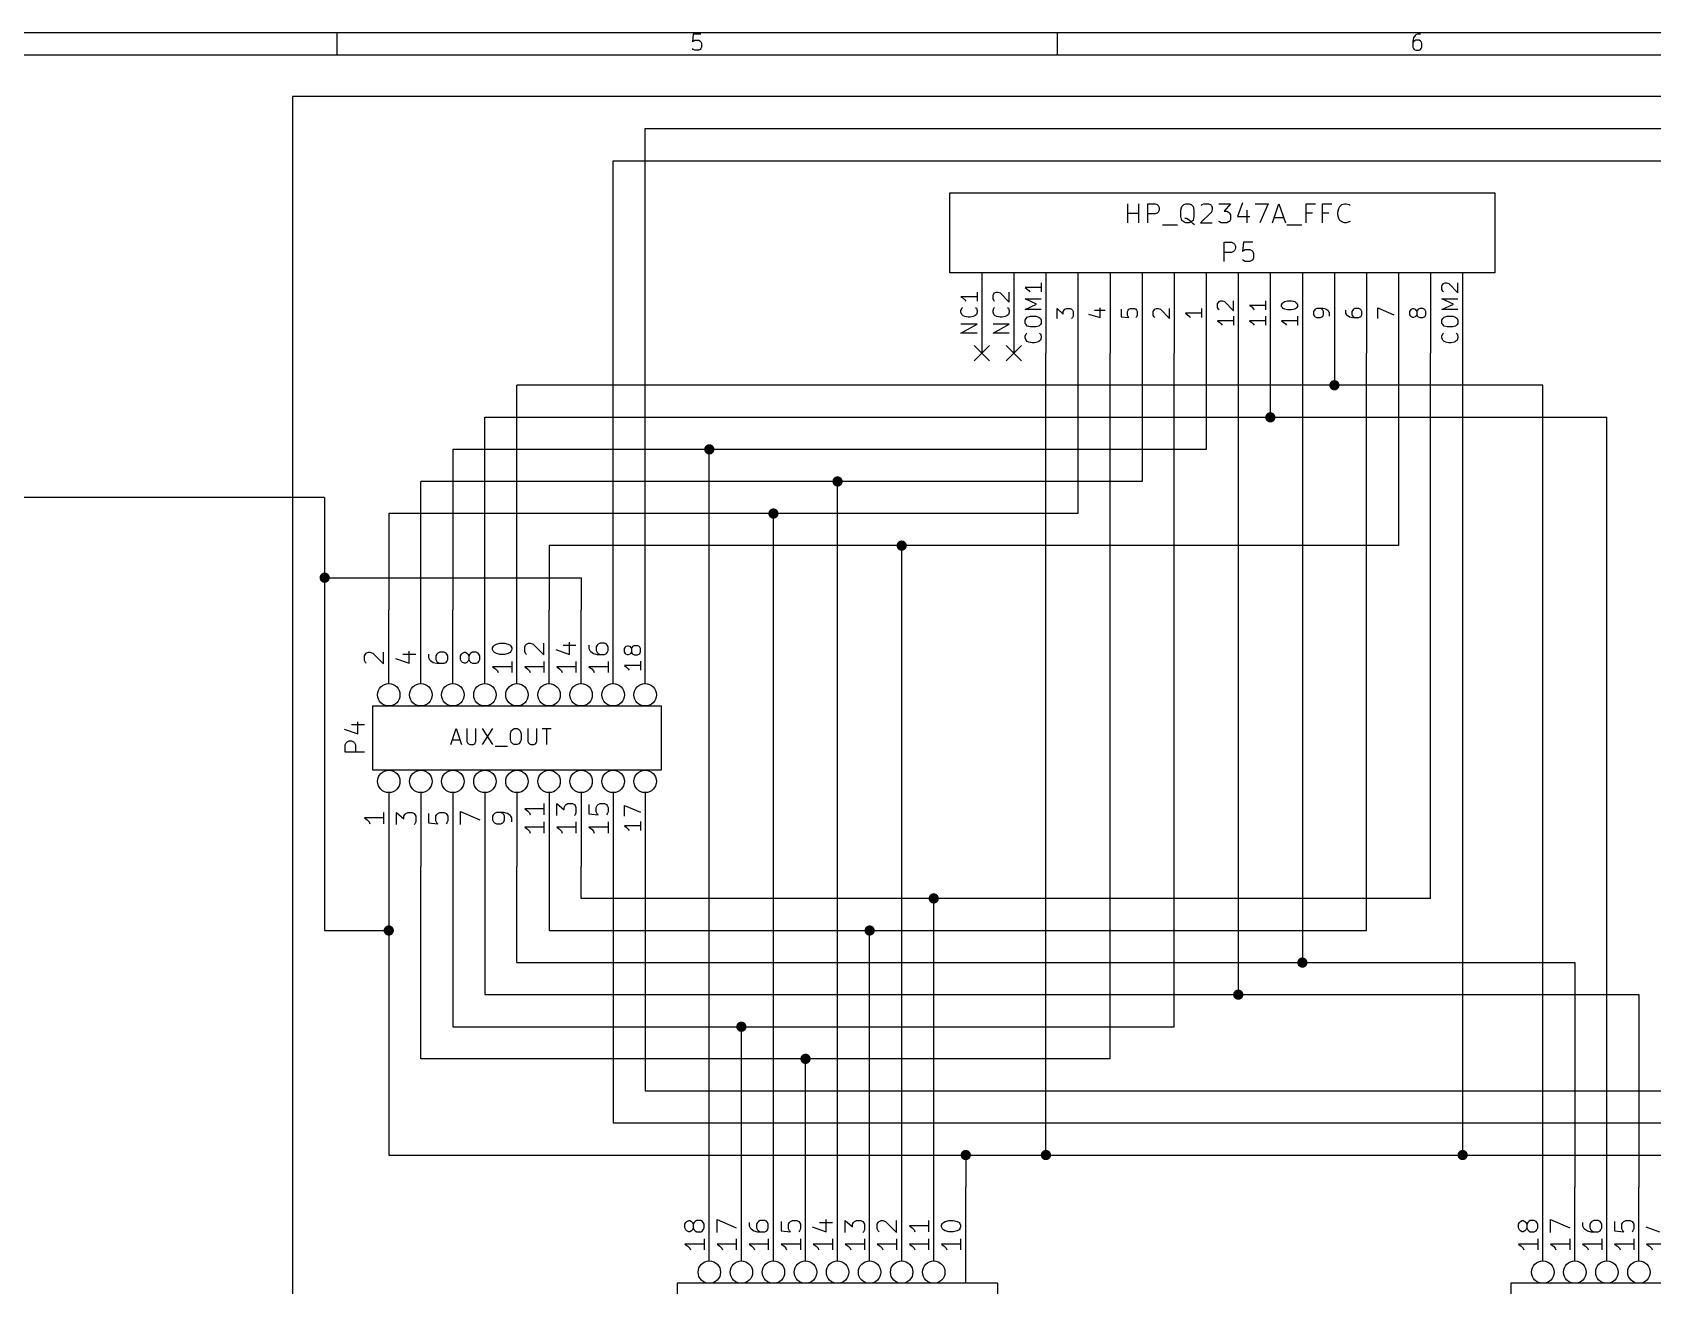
# Model space of a CAD drawing. Extents: x 4000 to 161350, y 4000 to 113000.
# Drawn here: x 84384 to 134925, y 73930 to 113000 of the extents above; entities that cross this region are included whole.
import ezdxf

# ---------------------------------------------------------------- set-up
doc = ezdxf.new("R2010")
doc.units = 0
for name, color, linetype in [('BLACK', 1, 'CONTINUOUS'), ('BLUE', 2, 'CONTINUOUS'), ('CYAN', 4, 'CONTINUOUS'), ('GREEN', 3, 'CONTINUOUS'), ('LIGHTBLUE', 10, 'CONTINUOUS'), ('RED', 5, 'CONTINUOUS')]:
    doc.layers.add(name, color=color, linetype=linetype)

msp = doc.modelspace()

# ---------------------------------------------------------------- linework, layer by layer
at = {"layer": 'BLACK'}
for p, q in [((4000, 113000), (161350, 113000)), ((93880, 113000), (93880, 112300)), ((105000, 112950), (104980, 112710)), ((104980, 112710), (105000, 112730)), ((105240, 112950), (105000, 112950)), ((105000, 112730), (105050, 112760)), ((105050, 112760), (105170, 112760)), ((105170, 112760), (105210, 112730)), ((105210, 112730), (105240, 112710)), ((105240, 112710), (105260, 112660)), ((116350, 113000), (116350, 112300)), ((127470, 112830), (127450, 112730)), ((127450, 112730), (127450, 112540)), ((127470, 112710), (127450, 112660)), ((127520, 112900), (127470, 112830)), ((127490, 112730), (127470, 112710)), ((127540, 112760), (127490, 112730)), ((127540, 112920), (127520, 112900)), ((127590, 112950), (127540, 112920)), ((127640, 112760), (127540, 112760)), ((127680, 112950), (127590, 112950)), ((127680, 112730), (127640, 112760)), ((127710, 112710), (127680, 112730)), ((127730, 112660), (127710, 112710)), ((4700, 112300), (160650, 112300)), ((105000, 112470), (104980, 112500)), ((105050, 112450), (105000, 112470)), ((105170, 112450), (105050, 112450)), ((105210, 112470), (105170, 112450)), ((105240, 112500), (105210, 112470)), ((105260, 112540), (105240, 112500)), ((105260, 112660), (105260, 112540)), ((127450, 112540), (127470, 112500)), ((127470, 112500), (127490, 112470)), ((127490, 112470), (127540, 112450)), ((127540, 112450), (127640, 112450)), ((127640, 112450), (127680, 112470)), ((127680, 112470), (127710, 112500)), ((127710, 112500), (127730, 112540)), ((127730, 112540), (127730, 112660))]:
    msp.add_line(p, q, dxfattribs=at)
at = {"layer": 'BLUE'}
for p, q in [((113760, 103240), (114240, 102760)), ((114240, 103240), (113760, 102760)), ((114760, 103240), (115240, 102760)), ((115240, 103240), (114760, 102760))]:
    msp.add_line(p, q, dxfattribs=at)
at = {"layer": 'CYAN'}
for p, q in [((118550, 107060), (118550, 107660)), ((118900, 107060), (118900, 107660)), ((119180, 107060), (119180, 107660)), ((119180, 107660), (119410, 107660)), ((119410, 107660), (119470, 107630)), ((120300, 107630), (120360, 107660)), ((120360, 107660), (120470, 107660)), ((120470, 107660), (120530, 107630)), ((120870, 107630), (120930, 107660)), ((120930, 107660), (121070, 107660)), ((121070, 107660), (121130, 107630)), ((121390, 107660), (121760, 107660)), ((121760, 107660), (121560, 107430)), ((122130, 107690), (121980, 107260)), ((122530, 107660), (122930, 107660)), ((122930, 107660), (122670, 107060)), ((123070, 107060), (123270, 107660)), ((123270, 107660), (123470, 107060)), ((124120, 107060), (124120, 107660)), ((124120, 107660), (124410, 107660)), ((124630, 107060), (124630, 107660)), ((124630, 107660), (124920, 107660)), ((125230, 107630), (125310, 107660)), ((125310, 107660), (125370, 107660)), ((125370, 107660), (125460, 107630)), ((118550, 107370), (118900, 107370)), ((119410, 107340), (119180, 107340)), ((119470, 107370), (119410, 107340)), ((119470, 107630), (119500, 107600)), ((119500, 107400), (119470, 107370)), ((119500, 107600), (119530, 107540)), ((119530, 107460), (119500, 107400)), ((119530, 107540), (119530, 107460)), ((120210, 107460), (120240, 107570)), ((120210, 107260), (120210, 107460)), ((120240, 107140), (120210, 107260)), ((120240, 107570), (120300, 107630)), ((120390, 107200), (120330, 107200)), ((120440, 107170), (120390, 107200)), ((120530, 107090), (120440, 107170)), ((120530, 107630), (120590, 107570)), ((120590, 107570), (120610, 107460)), ((120610, 107260), (120590, 107140)), ((120610, 107460), (120610, 107260)), ((121160, 107400), (120820, 107060)), ((120840, 107600), (120870, 107630)), ((121130, 107630), (121160, 107600)), ((121160, 107600), (121190, 107540)), ((121190, 107490), (121160, 107400)), ((121190, 107540), (121190, 107490)), ((121560, 107430), (121640, 107430)), ((121640, 107430), (121700, 107400)), ((121700, 107400), (121730, 107370)), ((121730, 107370), (121760, 107310)), ((121760, 107170), (121730, 107110)), ((121760, 107310), (121760, 107170)), ((121980, 107260), (122360, 107260)), ((122270, 107460), (122270, 107060)), ((123120, 107230), (123410, 107230)), ((124320, 107370), (124120, 107370)), ((124830, 107370), (124630, 107370)), ((125110, 107400), (125140, 107510)), ((125110, 107310), (125110, 107400)), ((125140, 107200), (125110, 107310)), ((125140, 107510), (125170, 107570)), ((125170, 107140), (125140, 107200)), ((125170, 107570), (125230, 107630)), ((125460, 107630), (125490, 107600)), ((119640, 107000), (120100, 107000)), ((120300, 107090), (120240, 107140)), ((120360, 107060), (120300, 107090)), ((120470, 107060), (120360, 107060)), ((120530, 107090), (120470, 107060)), ((120590, 107140), (120530, 107090)), ((120590, 107030), (120530, 107090)), ((120640, 107000), (120590, 107030)), ((120820, 107060), (121190, 107060)), ((121410, 107090), (121390, 107110)), ((121470, 107060), (121410, 107090)), ((121640, 107060), (121470, 107060)), ((121700, 107090), (121640, 107060)), ((121730, 107110), (121700, 107090)), ((123520, 107000), (123980, 107000)), ((125230, 107090), (125170, 107140)), ((125310, 107060), (125230, 107090)), ((125370, 107060), (125310, 107060)), ((125460, 107090), (125370, 107060)), ((125490, 107110), (125460, 107090)), ((121560, 105860), (121560, 106460)), ((121560, 106460), (121790, 106460)), ((121790, 106140), (121560, 106140)), ((121790, 106460), (121850, 106430)), ((121850, 106170), (121790, 106140)), ((121850, 106430), (121880, 106400)), ((121880, 106200), (121850, 106170)), ((121880, 106400), (121910, 106340)), ((121910, 106260), (121880, 106200)), ((121910, 106340), (121910, 106260)), ((122160, 106460), (122130, 106170)), ((122130, 106170), (122160, 106200)), ((122450, 106460), (122160, 106460)), ((122160, 106200), (122220, 106230)), ((122220, 106230), (122360, 106230)), ((122360, 106230), (122420, 106200)), ((122420, 106200), (122450, 106170)), ((122450, 106170), (122480, 106110)), ((122160, 105890), (122130, 105910)), ((122220, 105860), (122160, 105890)), ((122360, 105860), (122220, 105860)), ((122420, 105890), (122360, 105860)), ((122450, 105910), (122420, 105890)), ((122480, 105970), (122450, 105910)), ((122480, 106110), (122480, 105970)), ((94540, 91130), (94540, 91510)), ((94110, 91280), (94540, 91130)), ((94340, 91420), (94740, 91420)), ((97440, 90800), (97600, 91300)), ((97600, 91300), (97770, 90800)), ((97940, 91300), (97940, 90890)), ((98220, 90890), (98220, 91300)), ((98410, 91300), (98740, 90800)), ((98740, 91300), (98410, 90800)), ((99300, 91130), (99320, 91230)), ((99300, 90960), (99300, 91130)), ((99320, 91230), (99370, 91270)), ((99370, 91270), (99410, 91300)), ((99410, 91300), (99510, 91300)), ((99510, 91300), (99560, 91270)), ((99560, 91270), (99600, 91230)), ((99600, 91230), (99630, 91130)), ((99630, 91130), (99630, 90960)), ((99840, 91300), (99840, 90890)), ((100120, 90890), (100120, 91300)), ((100290, 91300), (100570, 91300)), ((100430, 90800), (100430, 91300)), ((94140, 90790), (94170, 90850)), ((94140, 90560), (94140, 90790)), ((94740, 90560), (94140, 90560)), ((94170, 90850), (94200, 90880)), ((94200, 90880), (94260, 90910)), ((94260, 90910), (94340, 90910)), ((94340, 90910), (94400, 90880)), ((94400, 90880), (94430, 90850)), ((94430, 90850), (94460, 90790)), ((94460, 90790), (94460, 90560)), ((97490, 90940), (97720, 90940)), ((97940, 90890), (97960, 90850)), ((97960, 90850), (97990, 90820)), ((97990, 90820), (98030, 90800)), ((98030, 90800), (98130, 90800)), ((98130, 90800), (98180, 90820)), ((98180, 90820), (98200, 90850)), ((98200, 90850), (98220, 90890)), ((98820, 90750), (99200, 90750)), ((99320, 90870), (99300, 90960)), ((99370, 90820), (99320, 90870)), ((99410, 90800), (99370, 90820)), ((99510, 90800), (99410, 90800)), ((99560, 90820), (99510, 90800)), ((99600, 90870), (99560, 90820)), ((99630, 90960), (99600, 90870)), ((99840, 90890), (99860, 90850)), ((99860, 90850), (99890, 90820)), ((99890, 90820), (99930, 90800)), ((99930, 90800), (100030, 90800)), ((100030, 90800), (100080, 90820)), ((100080, 90820), (100100, 90850)), ((100100, 90850), (100120, 90890))]:
    msp.add_line(p, q, dxfattribs=at)
at = {"layer": 'GREEN'}
for p, q in [((103500, 95000), (103500, 110000)), ((103500, 110000), (138500, 110000)), ((102500, 95000), (102500, 109000)), ((102500, 109000), (136500, 109000)), ((116000, 78000), (116000, 103000)), ((117000, 103000), (117000, 98000)), ((118000, 81000), (118000, 103000)), ((119000, 103000), (119000, 99000)), ((120000, 82000), (120000, 103000)), ((121000, 103000), (121000, 100000)), ((122000, 103000), (122000, 83000)), ((123000, 103000), (123000, 101000)), ((124000, 103000), (124000, 84000)), ((125000, 103000), (125000, 102000)), ((126000, 85000), (126000, 103000)), ((127000, 103000), (127000, 97000)), ((128000, 86000), (128000, 103000)), ((129000, 103000), (129000, 78000)), ((99500, 95000), (99500, 102000)), ((131500, 102000), (99500, 102000)), ((131500, 77000), (131500, 102000)), ((98500, 95000), (98500, 101000)), ((98500, 101000), (133500, 101000)), ((133500, 77000), (133500, 101000)), ((121000, 100000), (97500, 100000)), ((97500, 100000), (97500, 95000)), ((105500, 77000), (105500, 100000)), ((96500, 95000), (96500, 99000)), ((119000, 99000), (96500, 99000)), ((109500, 77000), (109500, 99000)), ((93500, 98500), (65000, 98500)), ((93500, 98500), (93500, 85000)), ((117000, 98000), (95500, 98000)), ((95500, 98000), (95500, 95000)), ((107500, 77000), (107500, 98000)), ((127000, 97000), (100500, 97000)), ((100500, 97000), (100500, 95000)), ((111500, 77000), (111500, 97000)), ((93500, 96000), (101500, 96000)), ((101500, 96000), (101500, 95000)), ((95500, 87000), (95500, 78000)), ((96500, 81000), (96500, 87000)), ((97500, 87000), (97500, 82000)), ((98500, 87000), (98500, 83000)), ((99500, 84000), (99500, 87000)), ((100500, 87000), (100500, 85000)), ((101500, 86000), (101500, 87000)), ((102500, 87000), (102500, 79000)), ((103500, 87000), (103500, 80000)), ((128000, 86000), (101500, 86000)), ((112500, 77000), (112500, 86000)), ((93500, 85000), (95500, 85000)), ((100500, 85000), (126000, 85000)), ((110500, 77000), (110500, 85000)), ((99500, 84000), (132500, 84000)), ((132500, 84000), (132500, 77000)), ((98500, 83000), (134500, 83000)), ((134500, 83000), (134500, 77000)), ((97500, 82000), (120000, 82000)), ((106500, 77000), (106500, 82000)), ((118000, 81000), (96500, 81000)), ((108500, 77000), (108500, 81000)), ((103500, 80000), (137500, 80000)), ((102500, 79000), (135500, 79000)), ((95500, 78000), (139500, 78000)), ((113500, 78000), (113500, 77000))]:
    msp.add_line(p, q, dxfattribs=at)
at = {"layer": 'GREEN', "const_width": 160}
for points in [[(124920, 102000, 1), (125080, 102000, 1)], [(122920, 101000, 1), (123080, 101000, 1)], [(105420, 100000, 1), (105580, 100000, 1)], [(109420, 99000, 1), (109580, 99000, 1)], [(107420, 98000, 1), (107580, 98000, 1)], [(111420, 97000, 1), (111580, 97000, 1)], [(93420, 96000, 1), (93580, 96000, 1)], [(112420, 86000, 1), (112580, 86000, 1)], [(95420, 85000, 1), (95580, 85000, 1)], [(110420, 85000, 1), (110580, 85000, 1)], [(123920, 84000, 1), (124080, 84000, 1)], [(121920, 83000, 1), (122080, 83000, 1)], [(106420, 82000, 1), (106580, 82000, 1)], [(108420, 81000, 1), (108580, 81000, 1)], [(113420, 78000, 1), (113580, 78000, 1)], [(115920, 78000, 1), (116080, 78000, 1)], [(128920, 78000, 1), (129080, 78000, 1)]]:
    msp.add_lwpolyline(points, format="xyb", close=True, dxfattribs=at)
at = {"layer": 'LIGHTBLUE'}
for p, q in [((144500, 111000), (92500, 111000)), ((92500, 111000), (92500, 50500))]:
    msp.add_line(p, q, dxfattribs=at)
at = {"layer": 'RED'}
for p, q in [((113000, 105500), (113000, 108000)), ((113000, 108000), (130000, 108000)), ((130000, 108000), (130000, 105500)), ((130000, 105500), (113000, 105500)), ((114000, 105500), (114000, 103000)), ((115000, 105500), (115000, 103000)), ((115850, 105190), (115850, 104910)), ((116000, 105500), (116000, 103000)), ((117000, 105500), (117000, 103000)), ((118000, 105500), (118000, 103000)), ((119000, 105500), (119000, 103000)), ((120000, 105500), (120000, 103000)), ((121000, 105500), (121000, 103000)), ((122000, 105500), (122000, 103000)), ((123000, 105500), (123000, 103000)), ((124000, 105500), (124000, 103000)), ((125000, 105500), (125000, 103000)), ((126000, 105500), (126000, 103000)), ((127000, 105500), (127000, 103000)), ((128000, 105500), (128000, 103000)), ((128350, 105100), (128380, 105140)), ((128380, 105140), (128400, 105170)), ((128400, 105170), (128450, 105190)), ((128450, 105190), (128500, 105190)), ((128500, 105190), (128570, 105170)), ((128570, 105170), (128850, 104880)), ((128850, 104880), (128850, 105190)), ((129000, 105500), (129000, 103000)), ((113850, 104760), (113350, 104760)), ((113350, 104760), (113420, 104710)), ((113420, 104710), (113470, 104660)), ((113470, 104660), (113500, 104620)), ((113850, 104900), (113850, 104620)), ((114350, 104810), (114380, 104850)), ((114350, 104690), (114350, 104810)), ((114380, 104640), (114350, 104690)), ((114380, 104850), (114400, 104880)), ((114400, 104620), (114380, 104640)), ((114400, 104880), (114450, 104900)), ((114450, 104900), (114500, 104900)), ((114500, 104900), (114570, 104880)), ((114570, 104880), (114850, 104590)), ((114850, 104590), (114850, 104900)), ((115850, 105050), (115350, 105050)), ((115350, 105050), (115420, 105000)), ((115710, 104530), (115350, 104690)), ((115350, 104690), (115850, 104690)), ((115420, 105000), (115470, 104950)), ((115470, 104950), (115500, 104910)), ((121400, 104610), (121450, 104630)), ((121450, 104630), (121500, 104630)), ((121500, 104630), (121570, 104610)), ((121850, 104320), (121850, 104630)), ((122850, 104630), (122850, 104350)), ((123450, 104610), (123540, 104630)), ((123540, 104630), (123660, 104630)), ((123660, 104630), (123760, 104610)), ((128350, 104980), (128350, 105100)), ((128380, 104930), (128350, 104980)), ((128710, 104530), (128350, 104690)), ((128350, 104690), (128850, 104690)), ((128400, 104910), (128380, 104930)), ((113350, 104330), (113380, 104400)), ((113350, 104280), (113350, 104330)), ((113380, 104210), (113350, 104280)), ((113380, 104400), (113400, 104420)), ((113420, 104160), (113380, 104210)), ((113470, 104140), (113420, 104160)), ((113570, 104120), (113470, 104140)), ((113640, 104120), (113570, 104120)), ((113730, 104140), (113640, 104120)), ((113780, 104160), (113730, 104140)), ((113830, 104210), (113780, 104160)), ((113800, 104420), (113830, 104400)), ((113830, 104400), (113850, 104330)), ((113850, 104280), (113830, 104210)), ((113850, 104330), (113850, 104280)), ((114350, 104330), (114380, 104400)), ((114350, 104280), (114350, 104330)), ((114380, 104210), (114350, 104280)), ((114380, 104400), (114400, 104420)), ((114420, 104160), (114380, 104210)), ((114470, 104140), (114420, 104160)), ((114570, 104120), (114470, 104140)), ((114640, 104120), (114570, 104120)), ((114730, 104140), (114640, 104120)), ((114780, 104160), (114730, 104140)), ((114830, 104210), (114780, 104160)), ((114800, 104420), (114830, 104400)), ((114830, 104400), (114850, 104330)), ((114850, 104280), (114830, 104210)), ((114850, 104330), (114850, 104280)), ((115350, 104360), (115710, 104530)), ((115850, 104360), (115350, 104360)), ((115380, 104080), (115420, 104120)), ((115420, 104120), (115520, 104150)), ((115520, 104150), (115690, 104150)), ((115690, 104150), (115780, 104120)), ((115780, 104120), (115830, 104080)), ((116350, 104080), (116350, 104390)), ((116350, 104390), (116540, 104220)), ((116540, 104300), (116570, 104340)), ((116540, 104220), (116540, 104300)), ((116570, 104340), (116590, 104370)), ((116590, 104370), (116640, 104390)), ((116640, 104390), (116760, 104390)), ((116760, 104390), (116800, 104370)), ((116800, 104370), (116830, 104340)), ((116830, 104340), (116850, 104300)), ((116850, 104150), (116830, 104110)), ((116850, 104300), (116850, 104150)), ((117330, 104220), (117690, 104110)), ((117520, 104340), (117850, 104340)), ((117690, 104110), (117690, 104410)), ((118350, 104370), (118350, 104130)), ((118350, 104130), (118590, 104110)), ((118540, 104300), (118570, 104340)), ((118540, 104180), (118540, 104300)), ((118570, 104130), (118540, 104180)), ((118570, 104340), (118590, 104370)), ((118590, 104110), (118570, 104130)), ((118590, 104370), (118640, 104390)), ((118640, 104390), (118760, 104390)), ((118760, 104390), (118800, 104370)), ((118800, 104370), (118830, 104340)), ((118830, 104130), (118800, 104110)), ((118830, 104340), (118850, 104300)), ((118850, 104180), (118830, 104130)), ((118850, 104300), (118850, 104180)), ((119350, 104300), (119380, 104340)), ((119350, 104180), (119350, 104300)), ((119380, 104130), (119350, 104180)), ((119380, 104340), (119400, 104370)), ((119400, 104110), (119380, 104130)), ((119400, 104370), (119450, 104390)), ((119450, 104390), (119500, 104390)), ((119500, 104390), (119570, 104370)), ((119570, 104370), (119850, 104080)), ((119850, 104080), (119850, 104390)), ((120850, 104250), (120350, 104250)), ((120350, 104250), (120420, 104200)), ((120420, 104200), (120470, 104150)), ((120470, 104150), (120500, 104110)), ((120850, 104390), (120850, 104110)), ((121350, 104540), (121380, 104580)), ((121350, 104420), (121350, 104540)), ((121380, 104370), (121350, 104420)), ((121380, 104580), (121400, 104610)), ((121400, 104350), (121380, 104370)), ((121570, 104610), (121850, 104320)), ((121850, 104150), (121850, 103870)), ((122850, 104490), (122350, 104490)), ((122350, 104490), (122420, 104440)), ((122420, 104440), (122470, 104390)), ((122470, 104390), (122500, 104350)), ((122850, 104150), (122850, 103870)), ((123350, 104510), (123380, 104560)), ((123350, 104460), (123350, 104510)), ((123380, 104420), (123350, 104460)), ((123380, 104560), (123400, 104580)), ((123400, 104390), (123380, 104420)), ((123400, 104580), (123450, 104610)), ((123450, 104370), (123400, 104390)), ((123540, 104350), (123450, 104370)), ((123660, 104350), (123540, 104350)), ((123760, 104370), (123660, 104350)), ((123760, 104610), (123800, 104580)), ((123800, 104390), (123760, 104370)), ((123800, 104580), (123830, 104560)), ((123830, 104420), (123800, 104390)), ((123830, 104560), (123850, 104510)), ((123850, 104460), (123830, 104420)), ((123850, 104510), (123850, 104460)), ((123850, 104150), (123850, 103870)), ((124380, 104340), (124350, 104300)), ((124350, 104300), (124350, 104200)), ((124350, 104200), (124380, 104150)), ((124400, 104370), (124380, 104340)), ((124380, 104150), (124400, 104130)), ((124450, 104390), (124400, 104370)), ((124400, 104130), (124450, 104110)), ((124640, 104390), (124450, 104390)), ((124610, 104370), (124570, 104390)), ((124570, 104110), (124610, 104130)), ((124640, 104340), (124610, 104370)), ((124610, 104130), (124640, 104150)), ((124730, 104370), (124640, 104390)), ((124660, 104300), (124640, 104340)), ((124640, 104150), (124660, 104200)), ((124660, 104200), (124660, 104300)), ((124800, 104320), (124730, 104370)), ((124830, 104300), (124800, 104320)), ((124850, 104250), (124830, 104300)), ((124850, 104150), (124850, 104250)), ((125350, 104340), (125350, 104250)), ((125350, 104250), (125380, 104200)), ((125380, 104200), (125400, 104180)), ((125400, 104180), (125470, 104130)), ((125470, 104130), (125570, 104110)), ((125570, 104340), (125540, 104300)), ((125540, 104300), (125540, 104200)), ((125540, 104200), (125570, 104150)), ((125590, 104370), (125570, 104340)), ((125570, 104150), (125590, 104130)), ((125640, 104390), (125590, 104370)), ((125590, 104130), (125640, 104110)), ((125760, 104390), (125640, 104390)), ((125800, 104370), (125760, 104390)), ((125760, 104110), (125800, 104130)), ((125830, 104340), (125800, 104370)), ((125800, 104130), (125830, 104150)), ((125850, 104300), (125830, 104340)), ((125830, 104150), (125850, 104200)), ((125850, 104200), (125850, 104300)), ((126350, 104080), (126350, 104410)), ((126350, 104410), (126850, 104200)), ((127350, 104300), (127380, 104340)), ((127350, 104200), (127350, 104300)), ((127380, 104150), (127350, 104200)), ((127380, 104340), (127400, 104370)), ((127400, 104130), (127380, 104150)), ((127400, 104370), (127450, 104390)), ((127450, 104110), (127400, 104130)), ((127450, 104390), (127470, 104390)), ((127470, 104390), (127520, 104370)), ((127520, 104130), (127470, 104110)), ((127520, 104370), (127540, 104340)), ((127540, 104150), (127520, 104130)), ((127540, 104340), (127570, 104300)), ((127570, 104200), (127540, 104150)), ((127590, 104340), (127570, 104300)), ((127570, 104300), (127570, 104200)), ((127570, 104200), (127590, 104150)), ((127610, 104370), (127590, 104340)), ((127590, 104150), (127610, 104130)), ((127660, 104390), (127610, 104370)), ((127610, 104130), (127660, 104110)), ((127760, 104390), (127660, 104390)), ((127800, 104370), (127760, 104390)), ((127760, 104110), (127800, 104130)), ((127830, 104340), (127800, 104370)), ((127800, 104130), (127830, 104150)), ((127850, 104300), (127830, 104340)), ((127830, 104150), (127850, 104200)), ((127850, 104200), (127850, 104300)), ((128350, 104360), (128710, 104530)), ((128850, 104360), (128350, 104360)), ((128380, 104080), (128420, 104120)), ((128420, 104120), (128520, 104150)), ((128520, 104150), (128690, 104150)), ((128690, 104150), (128780, 104120)), ((128780, 104120), (128830, 104080)), ((113350, 103620), (113850, 103900)), ((113850, 103900), (113350, 103900)), ((113850, 103620), (113350, 103620)), ((114350, 103620), (114850, 103900)), ((114850, 103900), (114350, 103900)), ((114850, 103620), (114350, 103620)), ((115350, 104030), (115380, 104080)), ((115350, 103930), (115350, 104030)), ((115380, 103890), (115350, 103930)), ((115420, 103840), (115380, 103890)), ((115380, 103600), (115400, 103620)), ((115520, 103820), (115420, 103840)), ((115690, 103820), (115520, 103820)), ((115780, 103840), (115690, 103820)), ((115830, 103890), (115780, 103840)), ((115800, 103620), (115830, 103600)), ((115830, 104080), (115850, 104030)), ((115850, 103930), (115830, 103890)), ((115850, 104030), (115850, 103930)), ((116830, 104110), (116800, 104080)), ((121850, 104010), (121350, 104010)), ((121350, 104010), (121420, 103960)), ((121420, 103960), (121470, 103910)), ((121470, 103910), (121500, 103870)), ((122850, 104010), (122350, 104010)), ((122350, 104010), (122420, 103960)), ((122420, 103960), (122470, 103910)), ((122470, 103910), (122500, 103870)), ((123850, 104010), (123350, 104010)), ((123350, 104010), (123420, 103960)), ((123420, 103960), (123470, 103910)), ((123470, 103910), (123500, 103870)), ((124450, 104110), (124570, 104110)), ((125570, 104110), (125760, 104110)), ((127470, 104110), (127450, 104110)), ((127660, 104110), (127760, 104110)), ((128350, 104030), (128380, 104080)), ((128350, 103930), (128350, 104030)), ((128380, 103890), (128350, 103930)), ((128420, 103840), (128380, 103890)), ((128380, 103600), (128400, 103620)), ((128520, 103820), (128420, 103840)), ((128690, 103820), (128520, 103820)), ((128780, 103840), (128690, 103820)), ((128830, 103890), (128780, 103840)), ((128800, 103620), (128830, 103600)), ((128830, 104080), (128850, 104030)), ((128850, 103930), (128830, 103890)), ((128850, 104030), (128850, 103930)), ((115350, 103530), (115380, 103600)), ((115350, 103480), (115350, 103530)), ((115380, 103410), (115350, 103480)), ((115420, 103360), (115380, 103410)), ((115470, 103340), (115420, 103360)), ((115570, 103320), (115470, 103340)), ((115640, 103320), (115570, 103320)), ((115730, 103340), (115640, 103320)), ((115780, 103360), (115730, 103340)), ((115830, 103410), (115780, 103360)), ((115830, 103600), (115850, 103530)), ((115850, 103480), (115830, 103410)), ((115850, 103530), (115850, 103480)), ((128350, 103530), (128380, 103600)), ((128350, 103480), (128350, 103530)), ((128380, 103410), (128350, 103480)), ((128420, 103360), (128380, 103410)), ((128470, 103340), (128420, 103360)), ((128570, 103320), (128470, 103340)), ((128640, 103320), (128570, 103320)), ((128730, 103340), (128640, 103320)), ((128780, 103360), (128730, 103340)), ((128830, 103410), (128780, 103360)), ((128830, 103600), (128850, 103530)), ((128850, 103480), (128830, 103410)), ((128850, 103530), (128850, 103480)), ((95500, 92700), (95500, 95000)), ((96500, 92700), (96500, 95000)), ((97500, 92700), (97500, 95000)), ((98500, 92700), (98500, 95000)), ((99500, 92700), (99500, 95000)), ((100500, 92700), (100500, 95000)), ((101500, 92700), (101500, 95000)), ((102500, 92700), (102500, 95000)), ((103500, 92700), (103500, 95000)), ((94740, 93560), (94770, 93620)), ((94740, 93420), (94740, 93560)), ((94770, 93620), (94800, 93650)), ((94800, 93650), (94860, 93680)), ((94860, 93680), (94910, 93680)), ((94910, 93680), (95000, 93650)), ((95000, 93650), (95340, 93310)), ((95340, 93310), (95340, 93680)), ((95940, 93620), (96340, 93620)), ((96140, 93330), (96140, 93710)), ((96740, 93620), (96740, 93510)), ((96740, 93510), (96770, 93450)), ((97000, 93620), (96970, 93560)), ((96970, 93560), (96970, 93450)), ((97030, 93650), (97000, 93620)), ((97090, 93680), (97030, 93650)), ((97230, 93680), (97090, 93680)), ((97290, 93650), (97230, 93680)), ((97310, 93620), (97290, 93650)), ((97340, 93560), (97310, 93620)), ((97340, 93450), (97340, 93560)), ((97740, 93560), (97770, 93620)), ((97740, 93450), (97740, 93560)), ((97770, 93620), (97800, 93650)), ((97800, 93650), (97860, 93680)), ((97860, 93680), (97890, 93680)), ((97890, 93680), (97940, 93650)), ((97940, 93650), (97970, 93620)), ((97970, 93620), (98000, 93560)), ((98030, 93620), (98000, 93560)), ((98000, 93560), (98000, 93450)), ((98060, 93650), (98030, 93620)), ((98110, 93680), (98060, 93650)), ((98230, 93680), (98110, 93680)), ((98290, 93650), (98230, 93680)), ((98310, 93620), (98290, 93650)), ((98340, 93560), (98310, 93620)), ((98340, 93450), (98340, 93560)), ((98740, 93810), (98770, 93870)), ((98740, 93760), (98740, 93810)), ((98770, 93700), (98740, 93760)), ((98770, 93870), (98800, 93900)), ((98800, 93670), (98770, 93700)), ((98800, 93900), (98860, 93930)), ((98860, 93640), (98800, 93670)), ((98860, 93930), (98970, 93960)), ((98970, 93610), (98860, 93640)), ((98970, 93960), (99110, 93960)), ((99110, 93610), (98970, 93610)), ((99110, 93960), (99230, 93930)), ((99230, 93640), (99110, 93610)), ((99230, 93930), (99290, 93900)), ((99290, 93670), (99230, 93640)), ((99290, 93900), (99310, 93870)), ((99310, 93700), (99290, 93670)), ((99310, 93870), (99340, 93810)), ((99340, 93760), (99310, 93700)), ((99340, 93810), (99340, 93760)), ((99740, 93840), (99770, 93900)), ((99740, 93700), (99740, 93840)), ((99770, 93640), (99740, 93700)), ((99770, 93900), (99800, 93930)), ((99800, 93610), (99770, 93640)), ((99800, 93930), (99860, 93960)), ((99860, 93960), (99910, 93960)), ((99910, 93960), (100000, 93930)), ((100000, 93930), (100340, 93590)), ((100340, 93590), (100340, 93960)), ((100710, 93760), (101140, 93610)), ((100940, 93900), (101340, 93900)), ((101140, 93610), (101140, 93990)), ((101740, 93900), (101740, 93790)), ((101740, 93790), (101770, 93730)), ((101770, 93730), (101800, 93700)), ((101800, 93700), (101890, 93640)), ((101890, 93640), (102000, 93610)), ((102000, 93900), (101970, 93840)), ((101970, 93840), (101970, 93730)), ((101970, 93730), (102000, 93670)), ((102030, 93930), (102000, 93900)), ((102000, 93670), (102030, 93640)), ((102000, 93610), (102230, 93610)), ((102090, 93960), (102030, 93930)), ((102030, 93640), (102090, 93610)), ((102230, 93960), (102090, 93960)), ((102290, 93930), (102230, 93960)), ((102230, 93610), (102290, 93640)), ((102310, 93900), (102290, 93930)), ((102290, 93640), (102310, 93670)), ((102340, 93840), (102310, 93900)), ((102310, 93670), (102340, 93730)), ((102340, 93730), (102340, 93840)), ((102850, 93790), (102880, 93830)), ((102850, 93690), (102850, 93790)), ((102880, 93640), (102850, 93690)), ((102880, 93830), (102900, 93860)), ((102900, 93620), (102880, 93640)), ((102900, 93860), (102950, 93880)), ((102950, 93600), (102900, 93620)), ((102950, 93880), (102970, 93880)), ((102970, 93600), (102950, 93600)), ((102970, 93880), (103020, 93860)), ((103020, 93620), (102970, 93600)), ((103020, 93860), (103040, 93830)), ((103040, 93640), (103020, 93620)), ((103040, 93830), (103070, 93790)), ((103070, 93690), (103040, 93640)), ((103090, 93830), (103070, 93790)), ((103070, 93790), (103070, 93690)), ((103070, 93690), (103090, 93640)), ((103110, 93860), (103090, 93830)), ((103090, 93640), (103110, 93620)), ((103160, 93880), (103110, 93860)), ((103110, 93620), (103160, 93600)), ((103260, 93880), (103160, 93880)), ((103160, 93600), (103260, 93600)), ((103300, 93860), (103260, 93880)), ((103260, 93600), (103300, 93620)), ((103330, 93830), (103300, 93860)), ((103300, 93620), (103330, 93640)), ((103350, 93790), (103330, 93830)), ((103330, 93640), (103350, 93690)), ((103350, 93690), (103350, 93790)), ((94770, 93360), (94740, 93420)), ((94800, 93330), (94770, 93360)), ((95710, 93480), (96140, 93330)), ((96770, 93450), (96800, 93420)), ((96800, 93420), (96890, 93360)), ((96890, 93360), (97000, 93330)), ((96970, 93450), (97000, 93390)), ((97000, 93390), (97030, 93360)), ((97000, 93330), (97230, 93330)), ((97030, 93360), (97090, 93330)), ((97230, 93330), (97290, 93360)), ((97290, 93360), (97310, 93390)), ((97310, 93390), (97340, 93450)), ((97770, 93390), (97740, 93450)), ((97800, 93360), (97770, 93390)), ((97860, 93330), (97800, 93360)), ((97890, 93330), (97860, 93330)), ((97940, 93360), (97890, 93330)), ((97970, 93390), (97940, 93360)), ((98000, 93450), (97970, 93390)), ((98000, 93450), (98030, 93390)), ((98030, 93390), (98060, 93360)), ((98060, 93360), (98110, 93330)), ((98110, 93330), (98230, 93330)), ((98230, 93330), (98290, 93360)), ((98290, 93360), (98310, 93390)), ((98310, 93390), (98340, 93450)), ((99340, 93220), (98740, 93220)), ((98740, 93220), (98830, 93160)), ((98830, 93160), (98890, 93100)), ((98890, 93100), (98910, 93040)), ((99340, 93390), (99340, 93040)), ((100340, 93220), (99740, 93220)), ((99740, 93220), (99830, 93160)), ((99830, 93160), (99890, 93100)), ((99890, 93100), (99910, 93040)), ((100340, 93390), (100340, 93040)), ((101340, 93220), (100740, 93220)), ((100740, 93220), (100830, 93160)), ((100830, 93160), (100890, 93100)), ((100890, 93100), (100910, 93040)), ((101340, 93390), (101340, 93040)), ((102340, 93220), (101740, 93220)), ((101740, 93220), (101830, 93160)), ((101830, 93160), (101890, 93100)), ((101890, 93100), (101910, 93040)), ((102340, 93390), (102340, 93040)), ((103350, 93260), (102850, 93260)), ((102850, 93260), (102920, 93210)), ((102920, 93210), (102970, 93160)), ((102970, 93160), (103000, 93120)), ((103350, 93400), (103350, 93120)), ((95000, 90000), (95000, 92000)), ((95000, 92000), (104000, 92000)), ((104000, 92000), (104000, 90000)), ((104000, 90000), (95000, 90000)), ((95500, 89300), (95500, 87000)), ((96500, 89300), (96500, 87000)), ((97500, 89300), (97500, 87000)), ((98500, 89300), (98500, 87000)), ((99500, 89300), (99500, 87000)), ((100340, 88960), (100340, 88610)), ((100500, 89300), (100500, 87000)), ((100740, 88590), (100740, 88960)), ((100740, 88960), (100970, 88760)), ((101030, 88930), (101090, 88960)), ((101090, 88960), (101230, 88960)), ((101230, 88960), (101290, 88930)), ((101500, 89300), (101500, 87000)), ((102030, 88930), (102090, 88960)), ((102090, 88960), (102230, 88960)), ((102230, 88960), (102290, 88930)), ((102500, 89300), (102500, 87000)), ((103500, 89300), (103500, 87000)), ((95340, 88510), (94740, 88510)), ((94740, 88510), (94830, 88450)), ((94830, 88450), (94890, 88390)), ((95340, 88680), (95340, 88330)), ((95740, 88310), (95740, 88680)), ((95740, 88680), (95970, 88480)), ((95970, 88560), (96000, 88620)), ((95970, 88480), (95970, 88560)), ((96000, 88620), (96030, 88650)), ((96030, 88650), (96090, 88680)), ((96090, 88680), (96230, 88680)), ((96230, 88680), (96290, 88650)), ((96290, 88650), (96310, 88620)), ((96310, 88620), (96340, 88560)), ((96340, 88560), (96340, 88390)), ((96740, 88650), (96740, 88360)), ((96970, 88560), (97000, 88620)), ((96970, 88420), (96970, 88560)), ((97000, 88620), (97030, 88650)), ((97030, 88650), (97090, 88680)), ((97090, 88680), (97230, 88680)), ((97230, 88680), (97290, 88650)), ((97290, 88650), (97310, 88620)), ((97310, 88620), (97340, 88560)), ((97340, 88560), (97340, 88420)), ((97740, 88310), (97740, 88710)), ((97740, 88710), (98340, 88450)), ((98770, 88620), (98740, 88560)), ((98740, 88560), (98740, 88450)), ((98740, 88450), (98770, 88390)), ((98800, 88650), (98770, 88620)), ((98860, 88680), (98800, 88650)), ((99090, 88680), (98860, 88680)), ((99060, 88650), (99000, 88680)), ((99090, 88620), (99060, 88650)), ((99200, 88650), (99090, 88680)), ((99110, 88560), (99090, 88620)), ((99090, 88390), (99110, 88450)), ((99110, 88450), (99110, 88560)), ((99290, 88590), (99200, 88650)), ((99310, 88560), (99290, 88590)), ((99340, 88510), (99310, 88560)), ((99340, 88390), (99340, 88510)), ((100340, 88790), (99740, 88790)), ((99740, 88790), (99830, 88730)), ((99830, 88730), (99890, 88670)), ((99890, 88670), (99910, 88610)), ((100970, 88840), (101000, 88900)), ((100970, 88760), (100970, 88840)), ((101000, 88900), (101030, 88930)), ((101290, 88930), (101310, 88900)), ((101310, 88610), (101290, 88590)), ((101310, 88900), (101340, 88840)), ((101340, 88670), (101310, 88610)), ((101340, 88840), (101340, 88670)), ((101740, 88930), (101740, 88640)), ((101740, 88640), (102030, 88610)), ((101970, 88840), (102000, 88900)), ((101970, 88700), (101970, 88840)), ((102000, 88640), (101970, 88700)), ((102000, 88900), (102030, 88930)), ((102030, 88610), (102000, 88640)), ((102290, 88930), (102310, 88900)), ((102310, 88640), (102290, 88610)), ((102310, 88900), (102340, 88840)), ((102340, 88700), (102310, 88640)), ((102340, 88840), (102340, 88700)), ((102850, 88570), (102850, 88900)), ((102850, 88900), (103350, 88690)), ((94890, 88390), (94910, 88330)), ((96310, 88330), (96290, 88310)), ((96340, 88390), (96310, 88330)), ((96740, 88360), (97030, 88330)), ((97000, 88360), (96970, 88420)), ((97030, 88330), (97000, 88360)), ((97310, 88360), (97290, 88330)), ((97340, 88420), (97310, 88360)), ((98770, 88390), (98800, 88360)), ((98800, 88360), (98860, 88330)), ((98860, 88330), (99000, 88330)), ((99000, 88330), (99060, 88360)), ((99060, 88360), (99090, 88390)), ((100340, 88220), (99740, 88220)), ((99740, 88220), (99830, 88160)), ((99830, 88160), (99890, 88100)), ((99890, 88100), (99910, 88040)), ((100340, 88390), (100340, 88040)), ((101340, 88220), (100740, 88220)), ((100740, 88220), (100830, 88160)), ((100830, 88160), (100890, 88100)), ((100890, 88100), (100910, 88040)), ((101340, 88390), (101340, 88040)), ((102340, 88220), (101740, 88220)), ((101740, 88220), (101830, 88160)), ((101830, 88160), (101890, 88100)), ((101890, 88100), (101910, 88040)), ((102340, 88390), (102340, 88040)), ((103350, 88260), (102850, 88260)), ((102850, 88260), (102920, 88210)), ((102920, 88210), (102970, 88160)), ((102970, 88160), (103000, 88120)), ((103350, 88400), (103350, 88120)), ((105500, 74700), (105500, 77000)), ((106500, 74700), (106500, 77000)), ((107500, 74700), (107500, 77000)), ((108500, 74700), (108500, 77000)), ((109500, 74700), (109500, 77000)), ((110500, 74700), (110500, 77000)), ((111500, 74700), (111500, 77000)), ((112500, 74700), (112500, 77000)), ((113500, 74000), (113500, 77000)), ((131500, 74700), (131500, 77000)), ((132500, 74700), (132500, 77000)), ((133500, 74700), (133500, 77000)), ((134500, 74700), (134500, 77000)), ((104740, 75840), (104770, 75900)), ((104740, 75730), (104740, 75840)), ((104770, 75900), (104800, 75930)), ((104800, 75930), (104860, 75960)), ((104860, 75960), (104890, 75960)), ((104890, 75960), (104940, 75930)), ((104940, 75930), (104970, 75900)), ((104970, 75900), (105000, 75840)), ((105030, 75900), (105000, 75840)), ((105000, 75840), (105000, 75730)), ((105060, 75930), (105030, 75900)), ((105110, 75960), (105060, 75930)), ((105230, 75960), (105110, 75960)), ((105290, 75930), (105230, 75960)), ((105310, 75900), (105290, 75930)), ((105340, 75840), (105310, 75900)), ((105340, 75730), (105340, 75840)), ((105740, 75590), (105740, 75990)), ((105740, 75990), (106340, 75730)), ((106740, 75900), (106740, 75790)), ((107000, 75900), (106970, 75840)), ((106970, 75840), (106970, 75730)), ((107030, 75930), (107000, 75900)), ((107090, 75960), (107030, 75930)), ((107230, 75960), (107090, 75960)), ((107290, 75930), (107230, 75960)), ((107310, 75900), (107290, 75930)), ((107340, 75840), (107310, 75900)), ((107340, 75730), (107340, 75840)), ((107740, 75930), (107740, 75640)), ((107970, 75840), (108000, 75900)), ((107970, 75700), (107970, 75840)), ((108000, 75900), (108030, 75930)), ((108030, 75930), (108090, 75960)), ((108090, 75960), (108230, 75960)), ((108230, 75960), (108290, 75930)), ((108290, 75930), (108310, 75900)), ((108310, 75900), (108340, 75840)), ((108340, 75840), (108340, 75700)), ((108940, 75900), (109340, 75900)), ((109140, 75610), (109140, 75990)), ((109740, 75590), (109740, 75960)), ((109740, 75960), (109970, 75760)), ((109970, 75840), (110000, 75900)), ((109970, 75760), (109970, 75840)), ((110000, 75900), (110030, 75930)), ((110030, 75930), (110090, 75960)), ((110090, 75960), (110230, 75960)), ((110230, 75960), (110290, 75930)), ((110290, 75930), (110310, 75900)), ((110310, 75900), (110340, 75840)), ((110340, 75840), (110340, 75670)), ((110740, 75840), (110770, 75900)), ((110740, 75700), (110740, 75840)), ((110770, 75900), (110800, 75930)), ((110800, 75930), (110860, 75960)), ((110860, 75960), (110910, 75960)), ((110910, 75960), (111000, 75930)), ((111000, 75930), (111340, 75590)), ((111340, 75590), (111340, 75960)), ((112340, 75960), (112340, 75610)), ((112740, 75810), (112770, 75870)), ((112770, 75870), (112800, 75900)), ((112800, 75900), (112860, 75930)), ((112860, 75930), (112970, 75960)), ((112970, 75960), (113110, 75960)), ((113110, 75960), (113230, 75930)), ((113230, 75930), (113290, 75900)), ((113290, 75900), (113310, 75870)), ((113310, 75870), (113340, 75810)), ((130740, 75840), (130770, 75900)), ((130740, 75730), (130740, 75840)), ((130770, 75900), (130800, 75930)), ((130800, 75930), (130860, 75960)), ((130860, 75960), (130890, 75960)), ((130890, 75960), (130940, 75930)), ((130940, 75930), (130970, 75900)), ((130970, 75900), (131000, 75840)), ((131030, 75900), (131000, 75840)), ((131000, 75840), (131000, 75730)), ((131060, 75930), (131030, 75900)), ((131110, 75960), (131060, 75930)), ((131230, 75960), (131110, 75960)), ((131290, 75930), (131230, 75960)), ((131310, 75900), (131290, 75930)), ((131340, 75840), (131310, 75900)), ((131340, 75730), (131340, 75840)), ((131740, 75590), (131740, 75990)), ((131740, 75990), (132340, 75730)), ((132740, 75900), (132740, 75790)), ((133000, 75900), (132970, 75840)), ((132970, 75840), (132970, 75730)), ((133030, 75930), (133000, 75900)), ((133090, 75960), (133030, 75930)), ((133230, 75960), (133090, 75960)), ((133290, 75930), (133230, 75960)), ((133310, 75900), (133290, 75930)), ((133340, 75840), (133310, 75900)), ((133340, 75730), (133340, 75840)), ((133740, 75930), (133740, 75640)), ((133970, 75840), (134000, 75900)), ((133970, 75700), (133970, 75840)), ((134000, 75900), (134030, 75930)), ((134030, 75930), (134090, 75960)), ((134090, 75960), (134230, 75960)), ((134230, 75960), (134290, 75930)), ((134290, 75930), (134310, 75900)), ((134310, 75900), (134340, 75840)), ((134340, 75840), (134340, 75700)), ((104770, 75670), (104740, 75730)), ((104800, 75640), (104770, 75670)), ((104860, 75610), (104800, 75640)), ((104890, 75610), (104860, 75610)), ((104940, 75640), (104890, 75610)), ((104970, 75670), (104940, 75640)), ((105000, 75730), (104970, 75670)), ((105000, 75730), (105030, 75670)), ((105030, 75670), (105060, 75640)), ((105060, 75640), (105110, 75610)), ((105110, 75610), (105230, 75610)), ((105230, 75610), (105290, 75640)), ((105290, 75640), (105310, 75670)), ((105310, 75670), (105340, 75730)), ((105340, 75390), (105340, 75040)), ((106340, 75390), (106340, 75040)), ((106740, 75790), (106770, 75730)), ((106770, 75730), (106800, 75700)), ((106800, 75700), (106890, 75640)), ((106890, 75640), (107000, 75610)), ((106970, 75730), (107000, 75670)), ((107000, 75670), (107030, 75640)), ((107000, 75610), (107230, 75610)), ((107030, 75640), (107090, 75610)), ((107230, 75610), (107290, 75640)), ((107290, 75640), (107310, 75670)), ((107310, 75670), (107340, 75730)), ((107340, 75390), (107340, 75040)), ((107740, 75640), (108030, 75610)), ((108000, 75640), (107970, 75700)), ((108030, 75610), (108000, 75640)), ((108310, 75640), (108290, 75610)), ((108340, 75700), (108310, 75640)), ((108340, 75390), (108340, 75040)), ((108710, 75760), (109140, 75610)), ((109340, 75390), (109340, 75040)), ((110310, 75610), (110290, 75590)), ((110340, 75670), (110310, 75610)), ((110340, 75390), (110340, 75040)), ((110770, 75640), (110740, 75700)), ((110800, 75610), (110770, 75640)), ((111340, 75390), (111340, 75040)), ((112340, 75790), (111740, 75790)), ((111740, 75790), (111830, 75730)), ((111830, 75730), (111890, 75670)), ((111890, 75670), (111910, 75610)), ((112340, 75390), (112340, 75040)), ((112740, 75760), (112740, 75810)), ((112770, 75700), (112740, 75760)), ((112800, 75670), (112770, 75700)), ((112860, 75640), (112800, 75670)), ((112970, 75610), (112860, 75640)), ((113110, 75610), (112970, 75610)), ((113230, 75640), (113110, 75610)), ((113290, 75670), (113230, 75640)), ((113310, 75700), (113290, 75670)), ((113340, 75760), (113310, 75700)), ((113340, 75810), (113340, 75760)), ((113340, 75390), (113340, 75040)), ((130770, 75670), (130740, 75730)), ((130800, 75640), (130770, 75670)), ((130860, 75610), (130800, 75640)), ((130890, 75610), (130860, 75610)), ((130940, 75640), (130890, 75610)), ((130970, 75670), (130940, 75640)), ((131000, 75730), (130970, 75670)), ((131000, 75730), (131030, 75670)), ((131030, 75670), (131060, 75640)), ((131060, 75640), (131110, 75610)), ((131110, 75610), (131230, 75610)), ((131230, 75610), (131290, 75640)), ((131290, 75640), (131310, 75670)), ((131310, 75670), (131340, 75730)), ((131340, 75390), (131340, 75040)), ((132340, 75390), (132340, 75040)), ((132740, 75790), (132770, 75730)), ((132770, 75730), (132800, 75700)), ((132800, 75700), (132890, 75640)), ((132890, 75640), (133000, 75610)), ((132970, 75730), (133000, 75670)), ((133000, 75670), (133030, 75640)), ((133000, 75610), (133230, 75610)), ((133030, 75640), (133090, 75610)), ((133230, 75610), (133290, 75640)), ((133290, 75640), (133310, 75670)), ((133310, 75670), (133340, 75730)), ((133340, 75390), (133340, 75040)), ((133740, 75640), (134030, 75610)), ((134000, 75640), (133970, 75700)), ((134030, 75610), (134000, 75640)), ((134310, 75640), (134290, 75610)), ((134340, 75700), (134310, 75640)), ((134340, 75390), (134340, 75040)), ((134710, 75760), (135140, 75610)), ((105340, 75220), (104740, 75220)), ((104740, 75220), (104830, 75160)), ((104830, 75160), (104890, 75100)), ((104890, 75100), (104910, 75040)), ((106340, 75220), (105740, 75220)), ((105740, 75220), (105830, 75160)), ((105830, 75160), (105890, 75100)), ((105890, 75100), (105910, 75040)), ((107340, 75220), (106740, 75220)), ((106740, 75220), (106830, 75160)), ((106830, 75160), (106890, 75100)), ((106890, 75100), (106910, 75040)), ((108340, 75220), (107740, 75220)), ((107740, 75220), (107830, 75160)), ((107830, 75160), (107890, 75100)), ((107890, 75100), (107910, 75040)), ((109340, 75220), (108740, 75220)), ((108740, 75220), (108830, 75160)), ((108830, 75160), (108890, 75100)), ((108890, 75100), (108910, 75040)), ((110340, 75220), (109740, 75220)), ((109740, 75220), (109830, 75160)), ((109830, 75160), (109890, 75100)), ((109890, 75100), (109910, 75040)), ((111340, 75220), (110740, 75220)), ((110740, 75220), (110830, 75160)), ((110830, 75160), (110890, 75100)), ((110890, 75100), (110910, 75040)), ((112340, 75220), (111740, 75220)), ((111740, 75220), (111830, 75160)), ((111830, 75160), (111890, 75100)), ((111890, 75100), (111910, 75040)), ((113340, 75220), (112740, 75220)), ((112740, 75220), (112830, 75160)), ((112830, 75160), (112890, 75100)), ((112890, 75100), (112910, 75040)), ((131340, 75220), (130740, 75220)), ((130740, 75220), (130830, 75160)), ((130830, 75160), (130890, 75100)), ((130890, 75100), (130910, 75040)), ((132340, 75220), (131740, 75220)), ((131740, 75220), (131830, 75160)), ((131830, 75160), (131890, 75100)), ((131890, 75100), (131910, 75040)), ((133340, 75220), (132740, 75220)), ((132740, 75220), (132830, 75160)), ((132830, 75160), (132890, 75100)), ((132890, 75100), (132910, 75040)), ((134340, 75220), (133740, 75220)), ((133740, 75220), (133830, 75160)), ((133830, 75160), (133890, 75100)), ((133890, 75100), (133910, 75040)), ((135340, 75220), (134740, 75220)), ((134740, 75220), (134830, 75160)), ((134830, 75160), (134890, 75100)), ((134890, 75100), (134910, 75040)), ((114500, 74000), (104500, 74000)), ((104500, 74000), (104500, 68000)), ((114500, 68000), (114500, 74000)), ((140500, 74000), (130500, 74000)), ((130500, 74000), (130500, 68000))]:
    msp.add_line(p, q, dxfattribs=at)
for centre in [(95500, 92350), (96500, 92350), (97500, 92350), (98500, 92350), (99500, 92350), (100500, 92350), (101500, 92350), (102500, 92350), (103500, 92350), (95500, 89650), (96500, 89650), (97500, 89650), (98500, 89650), (99500, 89650), (100500, 89650), (101500, 89650), (102500, 89650), (103500, 89650), (105500, 74350), (106500, 74350), (107500, 74350), (108500, 74350), (109500, 74350), (110500, 74350), (111500, 74350), (112500, 74350), (131500, 74350), (132500, 74350), (133500, 74350), (134500, 74350)]:
    msp.add_circle(centre, 350, dxfattribs=at)

doc.saveas('drawing.dxf')
